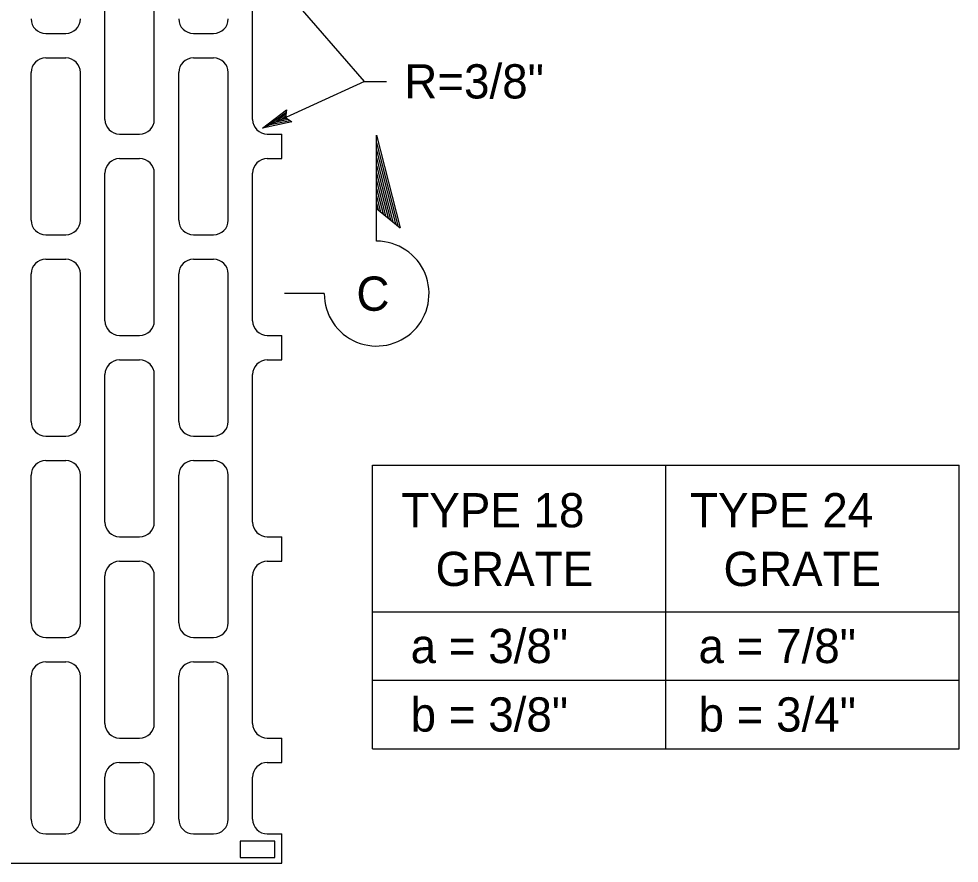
# Model space of a CAD drawing. Extents: x -894 to 866, y -472 to 714.
# Drawn here: x -179.3 to 13.1, y 350.1 to 522.8 of the extents above; entities that cross this region are included whole.
import ezdxf

# ---------------------------------------------------------------- set-up
doc = ezdxf.new("R2010")
doc.units = 0
for name, color, linetype in [('df_DETAIL-anno', 7, 'Continuous'), ('df_QTY-TABLE', 7, 'Continuous'), ('pp_PRESENTATION', 7, 'Continuous'), ('str_Misc-Steel-A', 7, 'Continuous')]:
    doc.layers.add(name, color=color, linetype=linetype)

msp = doc.modelspace()

# ---------------------------------------------------------------- linework, layer by layer
at = {"layer": 'df_DETAIL-anno'}
for p, q in [((-108.56, 509.99), (-129.59, 534.21)), ((-108.55, 509.98), (-129.44, 500.43)), ((-108.56, 509.99), (-104.03, 509.99)), ((-129.44, 500.43), (-124.54, 504.14)), ((-124.54, 504.14), (-124.72, 502.6)), ((-124.54, 504.14), (-124.54, 504.14)), ((-128.18, 501.02), (-124.6, 503.71)), ((-126.93, 501.58), (-124.62, 503.32)), ((-124.14, 502.17), (-126.93, 501.58)), ((-125.67, 502.15), (-124.69, 502.9)), ((-124.44, 502.42), (-125.67, 502.15)), ((-124.72, 502.6), (-123.43, 501.71)), ((-123.43, 501.71), (-129.44, 500.43)), ((-129.44, 500.43), (-129.44, 500.43)), ((-123.78, 501.94), (-128.19, 501.01)), ((-123.43, 501.71), (-123.43, 501.71))]:
    msp.add_line(p, q, dxfattribs=at)
at = {"layer": 'df_QTY-TABLE'}
for p, q in [((-106.91, 373.53), (-106.91, 431.53)), ((-106.91, 431.53), (13.09, 431.53)), ((-46.91, 373.53), (-46.91, 431.53)), ((13.09, 373.53), (13.09, 431.53)), ((-106.91, 401.53), (13.09, 401.53)), ((-106.91, 387.53), (13.09, 387.53)), ((-106.91, 373.53), (13.09, 373.53))]:
    msp.add_line(p, q, dxfattribs=at)
at = {"layer": 'pp_PRESENTATION'}
for p, q in [((-106.07, 499.01), (-101.24, 480.06)), ((-106.07, 477.3), (-106.07, 499.01)), ((-106.07, 497.45), (-101.74, 480.47)), ((-106.07, 495.89), (-102.24, 480.87)), ((-106.07, 494.34), (-102.74, 481.28)), ((-106.07, 492.78), (-103.24, 481.68)), ((-106.07, 491.22), (-103.74, 482.09)), ((-106.07, 489.66), (-104.24, 482.49)), ((-106.07, 488.1), (-104.75, 482.9)), ((-106.07, 486.54), (-105.25, 483.31)), ((-106.07, 484.99), (-105.75, 483.71)), ((-106.07, 483.98), (-101.24, 480.06)), ((-116.79, 466.59), (-124.94, 466.59))]:
    msp.add_line(p, q, dxfattribs=at)
msp.add_arc((-106.07, 466.59), 10.72, 179.9995, 90, dxfattribs=at)
at = {"layer": 'str_Misc-Steel-A'}
for p, q in [((-161.66, 502.2), (-161.66, 532.36)), ((-151.55, 502.2), (-151.55, 532.36)), ((-131.44, 502.2), (-131.44, 532.36)), ((-173.77, 519.78), (-169.66, 519.78)), ((-143.55, 519.78), (-139.44, 519.78)), ((-173.77, 514.78), (-169.66, 514.78)), ((-143.55, 514.78), (-139.44, 514.78)), ((-176.77, 481.61), (-176.77, 511.78)), ((-166.66, 481.61), (-166.66, 511.78)), ((-146.55, 481.61), (-146.55, 511.78)), ((-136.44, 481.61), (-136.44, 511.78)), ((-158.66, 499.2), (-154.55, 499.2)), ((-128.44, 499.2), (-125.44, 499.2)), ((-125.44, 494.2), (-125.44, 499.2)), ((-158.66, 494.2), (-154.55, 494.2)), ((-128.44, 494.2), (-125.44, 494.2)), ((-161.66, 461.03), (-161.66, 491.2)), ((-151.55, 461.03), (-151.55, 491.2)), ((-131.44, 461.03), (-131.44, 491.2)), ((-173.77, 478.61), (-169.66, 478.61)), ((-143.55, 478.61), (-139.44, 478.61)), ((-173.77, 473.61), (-169.66, 473.61)), ((-143.55, 473.61), (-139.44, 473.61)), ((-176.77, 440.45), (-176.77, 470.61)), ((-166.66, 440.45), (-166.66, 470.61)), ((-146.55, 440.45), (-146.55, 470.61)), ((-136.44, 440.45), (-136.44, 470.61)), ((-158.66, 458.03), (-154.55, 458.03)), ((-128.44, 458.03), (-125.44, 458.03)), ((-125.44, 453.03), (-125.44, 458.03)), ((-158.66, 453.03), (-154.55, 453.03)), ((-128.44, 453.03), (-125.44, 453.03)), ((-161.66, 419.86), (-161.66, 450.03)), ((-151.55, 419.86), (-151.55, 450.03)), ((-131.44, 419.86), (-131.44, 450.03)), ((-173.77, 437.45), (-169.66, 437.45)), ((-143.55, 437.45), (-139.44, 437.45)), ((-173.77, 432.45), (-169.66, 432.45)), ((-143.55, 432.45), (-139.44, 432.45)), ((-176.77, 399.28), (-176.77, 429.45)), ((-166.66, 399.28), (-166.66, 429.45)), ((-146.55, 399.28), (-146.55, 429.45)), ((-136.44, 399.28), (-136.44, 429.45)), ((-158.66, 416.86), (-154.55, 416.86)), ((-128.44, 416.86), (-125.44, 416.86)), ((-125.44, 411.86), (-125.44, 416.86)), ((-158.66, 411.86), (-154.55, 411.86)), ((-128.44, 411.86), (-125.44, 411.86)), ((-161.66, 378.7), (-161.66, 408.86)), ((-151.55, 378.7), (-151.55, 408.86)), ((-131.44, 378.7), (-131.44, 408.86)), ((-173.77, 396.28), (-169.66, 396.28)), ((-143.55, 396.28), (-139.44, 396.28)), ((-173.77, 391.28), (-169.66, 391.28)), ((-143.55, 391.28), (-139.44, 391.28)), ((-176.77, 359.11), (-176.77, 388.28)), ((-166.66, 359.11), (-166.66, 388.28)), ((-146.55, 359.11), (-146.55, 388.28)), ((-136.44, 359.11), (-136.44, 388.28)), ((-158.66, 375.7), (-154.55, 375.7)), ((-128.44, 375.7), (-125.44, 375.7)), ((-125.44, 370.7), (-125.44, 375.7)), ((-158.66, 370.7), (-154.55, 370.7)), ((-128.44, 370.7), (-125.44, 370.7)), ((-161.66, 359.11), (-161.66, 367.7)), ((-151.55, 359.11), (-151.55, 367.7)), ((-131.44, 359.11), (-131.44, 367.7)), ((-173.77, 356.11), (-169.66, 356.11)), ((-158.66, 356.11), (-154.55, 356.11)), ((-143.55, 356.11), (-139.44, 356.11)), ((-128.44, 356.11), (-125.44, 356.11)), ((-125.44, 350.11), (-125.44, 356.11)), ((-277.44, 350.11), (-125.44, 350.11))]:
    msp.add_line(p, q, dxfattribs=at)
msp.add_lwpolyline([(-134, 351.3), (-126.9, 351.3), (-126.9, 354.62), (-134, 354.62)], close=True, dxfattribs=at)
for centre, start, end in [((-173.77, 522.78), 180, 270), ((-169.66, 522.78), 270, 0), ((-143.55, 522.78), 180, 270), ((-139.44, 522.78), 270, 0), ((-173.77, 511.78), 90, 180), ((-169.66, 511.78), 0, 90), ((-143.55, 511.78), 90, 180), ((-139.44, 511.78), 0, 90), ((-158.66, 502.2), 180, 270), ((-158.66, 502.2), 180, 270), ((-154.55, 502.2), 270, 0), ((-154.55, 502.2), 270, 0), ((-128.44, 502.2), 180, 270), ((-128.44, 502.2), 180, 270), ((-158.66, 491.2), 90, 180), ((-154.55, 491.2), 0, 90), ((-128.44, 491.2), 90, 180), ((-173.77, 481.61), 180, 270), ((-169.66, 481.61), 270, 0), ((-143.55, 481.61), 180, 270), ((-139.44, 481.61), 270, 0), ((-173.77, 470.61), 90, 180), ((-169.66, 470.61), 0, 90), ((-143.55, 470.61), 90, 180), ((-139.44, 470.61), 0, 90), ((-158.66, 461.03), 180, 270), ((-154.55, 461.03), 270, 0), ((-128.44, 461.03), 180, 270), ((-158.66, 450.03), 90, 180), ((-154.55, 450.03), 0, 90), ((-128.44, 450.03), 90, 180), ((-173.77, 440.45), 180, 270), ((-169.66, 440.45), 270, 0), ((-143.55, 440.45), 180, 270), ((-139.44, 440.45), 270, 0), ((-173.77, 429.45), 90, 180), ((-169.66, 429.45), 0, 90), ((-143.55, 429.45), 90, 180), ((-139.44, 429.45), 0, 90), ((-158.66, 419.86), 180, 270), ((-154.55, 419.86), 270, 0), ((-128.44, 419.86), 180, 270), ((-158.66, 408.86), 90, 180), ((-154.55, 408.86), 0, 90), ((-128.44, 408.86), 90, 180), ((-173.77, 399.28), 180, 270), ((-169.66, 399.28), 270, 0), ((-143.55, 399.28), 180, 270), ((-139.44, 399.28), 270, 0), ((-173.77, 388.28), 90, 180), ((-169.66, 388.28), 0, 90), ((-143.55, 388.28), 90, 180), ((-139.44, 388.28), 0, 90), ((-158.66, 378.7), 180, 270), ((-154.55, 378.7), 270, 0), ((-128.44, 378.7), 180, 270), ((-158.66, 367.7), 90, 180), ((-154.55, 367.7), 0, 90), ((-128.44, 367.7), 90, 180), ((-173.77, 359.11), 180, 270), ((-169.66, 359.11), 270, 0), ((-158.66, 359.11), 180, 270), ((-154.55, 359.11), 270, 0), ((-143.55, 359.11), 180, 270), ((-139.44, 359.11), 270, 0), ((-128.44, 359.11), 180, 270)]:
    msp.add_arc(centre, 3, start, end, dxfattribs=at)

# ---------------------------------------------------------------- texts
at = {"layer": 'df_DETAIL-anno'}
msp.add_text('R=3/8"', height=7, dxfattribs=at).set_placement((-100.42, 506.49))
at = {"layer": 'df_QTY-TABLE'}
for s, p in [('TYPE 18', (-101.02, 418.79)), ('TYPE 24', (-41.96, 418.79)), ('GRATE', (-94.02, 406.79)), ('GRATE', (-35.12, 406.79)), ('a = 3/8"', (-99.12, 391.03)), ('a = 7/8"', (-40.23, 391.03)), ('b = 3/8"', (-99.12, 377.03)), ('b = 3/4"', (-40.23, 377.03))]:
    msp.add_text(s, height=7, dxfattribs=at).set_placement(p)
at = {"layer": 'pp_PRESENTATION'}
msp.add_text('C', height=7, dxfattribs=at).set_placement((-110.21, 463.08))

doc.saveas('drawing.dxf')
